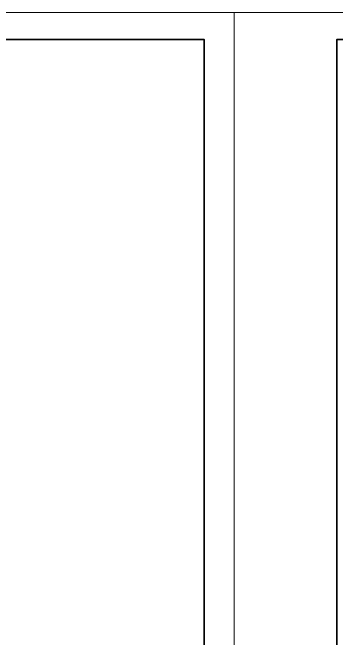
# Model space of a CAD drawing. Header units: millimetres. Extents: x -529782 to -142003, y -492574 to -273331.
# Drawn here: x -222022 to -219752, y -448707 to -444323 of the extents above; entities that cross this region are included whole.
import ezdxf

# ---------------------------------------------------------------- set-up
doc = ezdxf.new("R2010")
doc.units = ezdxf.units.MM
doc.header["$LTSCALE"] = 500
doc.header["$MEASUREMENT"] = 0
for name, color, linetype, lineweight in [('1.cat 30', 30, 'CONTINUOUS', 35), ('2.thay 145', 145, 'CONTINUOUS', 18), ('3.manh 08', 8, 'CONTINUOUS', 9)]:
    doc.layers.add(name, color=color, linetype=linetype, lineweight=lineweight)

# ---------------------------------------------------------------- blocks, each defined once
blk = doc.blocks.new('khung co loan')
at = {"layer": '1.cat 30'}
blk.add_lwpolyline([(1158.281703106128, -14553.47590842255), (1158.281703106128, -303.4759079545038), (20658.28170374641, -303.4759079545038), (20658.28170374641, -14553.47590842255)], close=True, dxfattribs=at)
at = {"layer": '3.manh 08'}
blk.add_lwpolyline([(0, -14850.00000048772), (21000.00000000023, -14850.00000048772), (21000.00000000023, -4.877219907939434e-07), (0, -4.877219907939434e-07)], close=True, dxfattribs=at)

msp = doc.modelspace()

# ---------------------------------------------------------------- block references
at = {"layer": '2.thay 145', "xscale": 0.6209623455069959, "yscale": 0.6209623455069959, "zscale": 0.6209623455069959}
for p in [(-233507.7554783012, -444323.1591949441), (-220467.5462226541, -444323.1591949441)]:
    msp.add_blockref('khung co loan', p, dxfattribs=at)

doc.saveas('drawing.dxf')
